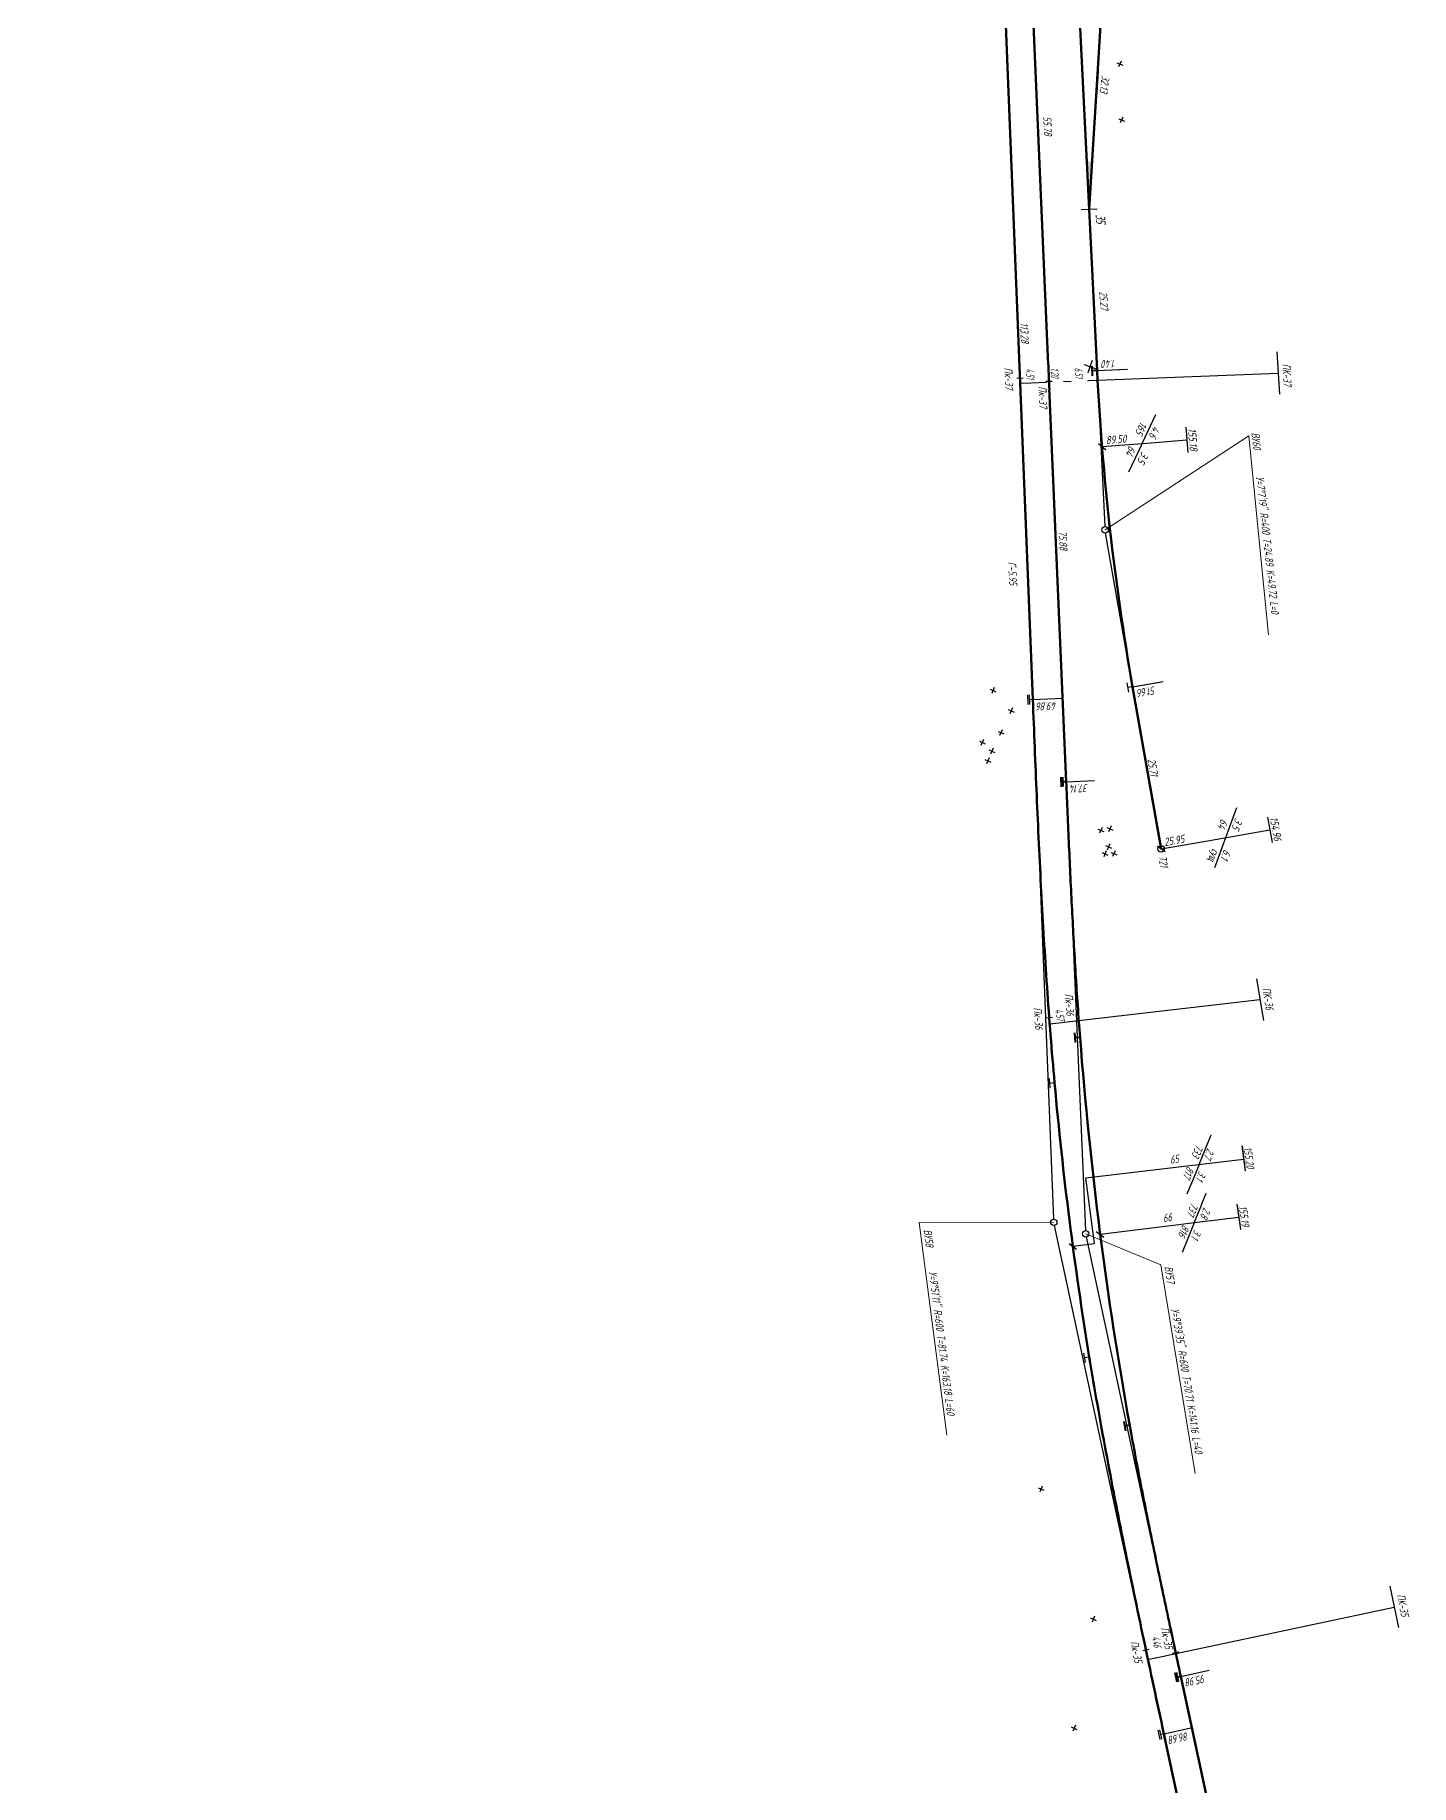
# Model space of a CAD drawing. Extents: x 8811 to 10286, y 10382 to 14118.
# Drawn here: x 8872.5 to 9087.5, y 13345.5 to 13618.9 of the extents above; entities that cross this region are included whole.
import ezdxf
from ezdxf.enums import TextEntityAlignment as Align

# ---------------------------------------------------------------- set-up
doc = ezdxf.new("R2010")
doc.units = 0
for name, color, linetype in [('8.Вершины', 7, 'Continuous'), ('I.Вершины', 7, 'Continuous'), ('I.Ось трассы', 7, 'Continuous'), ('I.Параметры кривых', 7, 'Continuous'), ('II.Ось трассы', 7, 'Continuous'), ('II.Параметры кривых', 7, 'Continuous'), ('КН I.Ось трассы', 7, 'Continuous'), ('КН I.Параметры кривых', 7, 'Continuous'), ('КН II.Параметры кривых', 7, 'Continuous'), ('маскировка', 7, 'Continuous'), ('Парк Б с Ржевской 2 путь.Вершины', 7, 'Continuous'), ('Парк Б с Ржевской 2 путь.Ось трассы', 7, 'Continuous'), ('Парк Б с Ржевской 2 путь.Параметры кривых', 7, 'Continuous'), ('Парк Б с Ржевской 2 путь.Стрелочные переводы', 7, 'Continuous'), ('Парк Б с Ржевской 3 путь.Ось трассы', 7, 'Continuous')]:
    doc.layers.add(name, color=color, linetype=linetype)
for name, color, linetype, lineweight in [('кресты', 1, 'Continuous', 30), ('кресты здания и сооружения', 1, 'Continuous', 30), ('МГТ_НВК_В1_демонтаж', 230, 'Continuous', 30), ('Уклоноуказатели по станции', 1, 'Continuous', 35)]:
    doc.layers.add(name, color=color, linetype=linetype, lineweight=lineweight)
doc.styles.add('спдс_сжатие09', font='SPDS.shx', dxfattribs={"width": 0.9, "oblique": 15, "height": 1.25})
doc.styles.add('Уклоноуказатели', font='SPDS.shx', dxfattribs={"oblique": 15, "height": 2})

# ---------------------------------------------------------------- blocks, each defined once
blk = doc.blocks.new('alignment_cc_sign')
at = {"color": 0, "linetype": 'ByBlock', "lineweight": -2}
for p, q in [((-1.5, 1.5), (1.5, 1.5)), ((0, 0), (0, 1.5))]:
    blk.add_line(p, q, dxfattribs=at)
blk = doc.blocks.new('alignment_tc_sign')
at = {"color": 0, "linetype": 'ByBlock', "lineweight": -2}
for p, q in [((-1.5, 1.5), (1.5, 1.5)), ((-1.5, 1), (1.5, 1)), ((0, 0), (0, 1))]:
    blk.add_line(p, q, dxfattribs=at)

msp = doc.modelspace()

# ---------------------------------------------------------------- linework, layer by layer
at = {"color": 5, "lineweight": 30}
for p, q in [((9045.52, 13555.11), (9047.67, 13559.63)), ((9052.34, 13557.66), (9052.65, 13553.67)), ((9038.68, 13555.1), (9039.82, 13554.13)), ((9039.25, 13554.61), (9046.91, 13555.22)), ((9045.52, 13555.11), (9043.37, 13550.6)), ((9046.91, 13555.22), (9052.5, 13555.67)), ((9058.57, 13493.54), (9060.29, 13498.24)), ((9055.13, 13492.94), (9065.47, 13494.76)), ((9065.12, 13496.73), (9065.81, 13492.79)), ((9047.86, 13492.2), (9049.09, 13491.34)), ((9048.48, 13491.77), (9055.13, 13492.94)), ((9056.86, 13488.85), (9058.57, 13493.54))]:
    msp.add_line(p, q, dxfattribs=at)
at = {"layer": 'I.Вершины', "color": 5, "lineweight": 30}
for centre in [(9031.7, 13433.43), (9036.69, 13431.63)]:
    msp.add_circle(centre, 0.5, dxfattribs=at)
at = {"layer": 'КН I.Ось трассы', "color": 5, "lineweight": 30}
msp.add_line((9038.32, 13432.02), (9039.52, 13431.11), dxfattribs=at)
at = {"layer": 'КН I.Параметры кривых', "color": 5, "lineweight": 30}
msp.add_line((9034.09, 13430.14), (9035.28, 13429.24), dxfattribs=at)
at = {"layer": 'кресты', "color": 5, "lineweight": 30}
for p, q in [((9041.85, 13605.84), (9042.76, 13605.44)), ((9041.85, 13605.84), (9042.76, 13605.44)), ((9042.51, 13606.1), (9042.1, 13605.18)), ((9042.51, 13606.1), (9042.1, 13605.18)), ((9021.74, 13516.7), (9022.66, 13516.3)), ((9021.74, 13516.7), (9022.66, 13516.3)), ((9022.4, 13516.96), (9022, 13516.04)), ((9022.4, 13516.96), (9022, 13516.04)), ((9024.58, 13513.55), (9025.5, 13513.15)), ((9024.58, 13513.55), (9025.5, 13513.15)), ((9025.24, 13513.81), (9024.84, 13512.89)), ((9025.24, 13513.81), (9024.84, 13512.89)), ((9020.08, 13508.58), (9020.99, 13508.18)), ((9020.08, 13508.58), (9020.99, 13508.18)), ((9020.74, 13508.84), (9020.33, 13507.92)), ((9020.74, 13508.84), (9020.33, 13507.92)), ((9022.99, 13510.12), (9023.9, 13509.72)), ((9022.99, 13510.12), (9023.9, 13509.72)), ((9023.65, 13510.38), (9023.24, 13509.46)), ((9023.65, 13510.38), (9023.24, 13509.46)), ((9020.93, 13505.73), (9021.85, 13505.33)), ((9020.93, 13505.73), (9021.85, 13505.33)), ((9021.59, 13505.99), (9021.19, 13505.07)), ((9021.59, 13505.99), (9021.19, 13505.07)), ((9021.57, 13507.24), (9022.48, 13506.84)), ((9021.57, 13507.24), (9022.48, 13506.84)), ((9022.23, 13507.5), (9021.83, 13506.59)), ((9022.23, 13507.5), (9021.83, 13506.59)), ((9038.6, 13494.87), (9039.52, 13494.46)), ((9038.6, 13494.87), (9039.52, 13494.46)), ((9039.26, 13495.12), (9038.86, 13494.21)), ((9039.26, 13495.12), (9038.86, 13494.21)), ((9039.99, 13495.11), (9040.91, 13494.71)), ((9039.99, 13495.11), (9040.91, 13494.71)), ((9040.65, 13495.37), (9040.25, 13494.45)), ((9040.65, 13495.37), (9040.25, 13494.45)), ((9039.79, 13492.28), (9040.7, 13491.88)), ((9039.79, 13492.28), (9040.7, 13491.88)), ((9040.44, 13492.54), (9040.04, 13491.62)), ((9040.44, 13492.54), (9040.04, 13491.62)), ((9039.25, 13491.2), (9040.17, 13490.79)), ((9039.25, 13491.2), (9040.17, 13490.79)), ((9039.91, 13491.45), (9039.51, 13490.54)), ((9039.91, 13491.45), (9039.51, 13490.54)), ((9040.63, 13491.23), (9041.54, 13490.82)), ((9040.63, 13491.23), (9041.54, 13490.82)), ((9041.28, 13491.48), (9040.88, 13490.57)), ((9041.28, 13491.48), (9040.88, 13490.57)), ((9029.24, 13391.97), (9030.16, 13391.57)), ((9029.24, 13391.97), (9030.16, 13391.57)), ((9029.9, 13392.23), (9029.5, 13391.31)), ((9029.9, 13392.23), (9029.5, 13391.31)), ((9037.43, 13371.64), (9038.35, 13371.24)), ((9037.43, 13371.64), (9038.35, 13371.24)), ((9038.09, 13371.9), (9037.69, 13370.98)), ((9038.09, 13371.9), (9037.69, 13370.98)), ((9034.42, 13354.6), (9035.33, 13354.2)), ((9034.42, 13354.6), (9035.33, 13354.2)), ((9035.08, 13354.86), (9034.67, 13353.94)), ((9035.08, 13354.86), (9034.67, 13353.94))]:
    msp.add_line(p, q, dxfattribs=at)
at = {"layer": 'Парк Б с Ржевской 2 путь.Вершины', "color": 5, "lineweight": 30}
for centre in [(9039.72, 13541.61), (9048.48, 13491.77)]:
    msp.add_circle(centre, 0.5, dxfattribs=at)
at = {"layer": 'Парк Б с Ржевской 2 путь.Вершины', "color": 5}
msp.add_circle((9039.72, 13541.61), 0.5, dxfattribs=at)

# ---------------------------------------------------------------- block references
at = {"layer": 'I.Ось трассы', "color": 5, "lineweight": 30}
for p, xscale, yscale, zscale, rotation in [((9031.83, 13455.21), 0.5, 0.5, 0.5, 95.16263513957814), ((9037.26, 13412.38), 0.4999999999999956, 0.4999999999999956, 0.4999999999999956, 99.28604083208236)]:
    msp.add_blockref('alignment_cc_sign', p, dxfattribs=dict(at, xscale=xscale, yscale=yscale, zscale=zscale, rotation=rotation))
at = {"layer": 'II.Ось трассы', "color": 5, "lineweight": 40, "xscale": 0.5, "yscale": 0.5, "zscale": 0.5, "rotation": 100.2224734276695}
msp.add_blockref('alignment_cc_sign', (9043.58, 13401.7), dxfattribs=at)

# ---------------------------------------------------------------- texts
at = {"color": 5, "lineweight": 30, "style": 'Уклоноуказатели', "oblique": 15}
for s, rotation, p in [('165', 244.5476, (9045.56, 13556.29)), ('64', 249.9682, (9058.5, 13494.72))]:
    msp.add_text(s, height=1.25, rotation=rotation, dxfattribs=at).set_placement(p, align=Align.TOP_RIGHT)
for s, rotation, p in [('4.6', 244.5476, (9046.52, 13556.32)), ('3.5', 249.9682, (9059.49, 13495.04)), ('сущ', 249.9682, (9055.81, 13490)), ('6.1', 249.9682, (9057.77, 13490.35))]:
    msp.add_text(s, height=1.25, rotation=rotation, dxfattribs=at).set_placement(p, align=Align.RIGHT)
for s, rotation, p in [('155.18', 274.5476, (9052.81, 13555.69)), ('154.96', 279.9683, (9065.78, 13494.81))]:
    msp.add_text(s, height=1.25, rotation=rotation, dxfattribs=at).set_placement(p, align=Align.CENTER)
for s, rotation, p in [('89.50', 4.5476, (9039.8, 13555.6)), ('25.95', 9.9682, (9048.93, 13492.8))]:
    msp.add_text(s, height=1.25, rotation=rotation, dxfattribs=at).set_placement(p, align=Align.MIDDLE_LEFT)
msp.add_text('64', height=1.25, rotation=244.5476, dxfattribs=at).set_placement((9044.63, 13554.34), align=Align.TOP_LEFT)
msp.add_text('3.5', height=1.25, rotation=244.5476, dxfattribs=at).set_placement((9045.48, 13553.93))
at = {"layer": '8.Вершины', "color": 5, "lineweight": 30, "style": 'спдс_сжатие09', "oblique": 15, "width": 0.9}
msp.add_text('Т21', height=1.25, rotation=280.8143, dxfattribs=at).set_placement((9048.63, 13490.67), align=Align.MIDDLE_LEFT)
at = {"layer": 'КН II.Параметры кривых', "color": 5, "lineweight": 30, "style": 'спдс_сжатие09', "oblique": 15, "width": 0.9}
msp.add_text('25.71', height=1.25, rotation=279.7905, dxfattribs=at).set_placement((9046.56, 13504.41), align=Align.CENTER)

# ---------------------------------------------------------------- wipeouts: each hides what was drawn before it
at = {"color": 5}
for points in [[(9038.88, 13612.93), (9040.65, 13612.25), (9040.15, 13608.98), (9038.58, 13609.38)], [(9029.82, 13606.68), (9031.62, 13606.44), (9031.66, 13602.49), (9030.04, 13602.54)], [(9037.97, 13591.22), (9040.03, 13591.03), (9040.19, 13588.94), (9038.2, 13589.03)], [(9038.68, 13578.98), (9040.08, 13578.69), (9040.27, 13575.01), (9038.77, 13575.33)], [(9026.38, 13574.32), (9027.79, 13574.13), (9027.9, 13570.17), (9026.53, 13570.27)], [(9039.08, 13566.74), (9039.13, 13568.31), (9042.73, 13568.44), (9042.69, 13566.92)], [(9067.25, 13568.3), (9068.82, 13568.08), (9069.05, 13563.24), (9067.45, 13563.41)], [(9023.88, 13567.49), (9025.37, 13567.11), (9025.43, 13562.73), (9023.98, 13563.19)], [(9031.11, 13566.81), (9032.41, 13566.66), (9032.54, 13564.95), (9031.12, 13565.15)], [(9034.78, 13566.98), (9036.32, 13566.57), (9036.39, 13564.9), (9034.85, 13565.08)], [(9062.76, 13553.04), (9064.38, 13553.12), (9067.31, 13525.78), (9065.86, 13525.73)], [(9032.36, 13541.58), (9033.85, 13541.45), (9034.01, 13537.94), (9032.51, 13538.08)], [(9024.44, 13537.02), (9025.86, 13536.74), (9026.12, 13532.19), (9024.71, 13532.49)], [(9044.72, 13515.41), (9044.54, 13516.64), (9048.34, 13517.39), (9048.58, 13516.16)], [(9028.89, 13513.12), (9028.95, 13514.73), (9032.68, 13514.82), (9032.4, 13513.32)], [(9034.19, 13500.45), (9034.05, 13501.96), (9037.61, 13502.09), (9037.75, 13500.62)], [(9063.86, 13470.74), (9065.66, 13470.91), (9066.36, 13465.8), (9064.74, 13465.65)], [(9028.4, 13467.56), (9029.97, 13467.43), (9030.22, 13462.73), (9028.67, 13462.89)], [(9033.03, 13469.58), (9034.78, 13469.38), (9035.06, 13465.11), (9033.61, 13465.14)], [(9051.57, 13440.23), (9053.98, 13445.97), (9057.17, 13444.57), (9054.69, 13438.63)], [(9061.72, 13441.22), (9061.16, 13445.42), (9062.74, 13445.44), (9063.32, 13441.31)], [(9048.86, 13433), (9048.74, 13434.88), (9050.76, 13435.17), (9050.99, 13433.29)], [(9060.47, 13436.18), (9062.02, 13436.22), (9062.61, 13432.2), (9061.02, 13432.17)], [(9011.17, 13432.7), (9012.71, 13432.47), (9013.13, 13428.86), (9011.71, 13429.03)], [(9049.35, 13422.77), (9051, 13422.89), (9055.66, 13394.07), (9054.01, 13394.06)], [(9085.05, 13375.77), (9086.59, 13375.97), (9087.53, 13371.2), (9086.06, 13371.05)], [(9048.2, 13370.56), (9049.73, 13370.59), (9050.56, 13366.29), (9049.09, 13366.15)], [(9051.92, 13362.2), (9055.6, 13362.94), (9055.84, 13361.65), (9052.21, 13360.81)], [(9049.25, 13353.38), (9052.9, 13354.09), (9053, 13352.54), (9049.56, 13351.77)]]:
    msp.add_wipeout(points, dxfattribs=at).dxf.layer = 'маскировка'

# ---------------------------------------------------------------- next in the draw order: linework, layer by layer
at = {"color": 5, "lineweight": 30}
for p, q in [((9066.57, 13569.41), (9066.96, 13562.81)), ((9063.37, 13471.48, -141.19), (9064.46, 13464.96, -141.19)), ((9084.2, 13376.6, -141.19), (9085.57, 13370.13, -141.19))]:
    msp.add_line(p, q, dxfattribs=at)
at = {"layer": 'I.Параметры кривых', "color": 5, "lineweight": 30}
for p, q in [((9028.43, 13515.1), (9033.11, 13515.29)), ((9033.64, 13502.27), (9038.08, 13502.47)), ((9051.55, 13362.5), (9056.01, 13363.46)), ((9048.91, 13353.53), (9053.37, 13354.49))]:
    msp.add_line(p, q, dxfattribs=at)
at = {"layer": 'КН I.Ось трассы', "color": 5, "lineweight": 30}
for p, q in [((9054.41, 13442.48), (9056.3, 13447.11)), ((9061.07, 13445.4), (9061.61, 13441.44)), ((9060.32, 13436.28), (9060.86, 13432.31))]:
    msp.add_line(p, q, dxfattribs=at)
at = {"layer": 'Парк Б с Ржевской 2 путь.Вершины', "color": 5, "lineweight": 30}
for p, q in [((9038.48, 13566.48), (9039.69, 13542.11)), ((9044.03, 13517.1), (9039.81, 13541.12))]:
    msp.add_line(p, q, dxfattribs=at)
at = {"layer": 'Парк Б с Ржевской 2 путь.Вершины', "color": 5}
for p, q in [((9038.48, 13566.48), (9039.69, 13542.11)), ((9044.03, 13517.09), (9039.81, 13541.12))]:
    msp.add_line(p, q, dxfattribs=at)
at = {"layer": 'Парк Б с Ржевской 2 путь.Параметры кривых', "color": 5}
for p, q in [((9038.48, 13566.48), (9043.2, 13566.72)), ((9044.03, 13517.09), (9048.31, 13517.84))]:
    msp.add_line(p, q, dxfattribs=at)
at = {"layer": 'Парк Б с Ржевской 2 путь.Параметры кривых', "color": 5, "lineweight": 30}
for p, q in [((9038.48, 13566.48), (9043.01, 13566.7)), ((9044.03, 13517.1), (9048.8, 13517.94))]:
    msp.add_line(p, q, dxfattribs=at)

# ---------------------------------------------------------------- next in the draw order: block references
at = {"layer": 'I.Ось трассы', "color": 5, "lineweight": 30}
for p, xscale, yscale, zscale, rotation in [((9028.43, 13515.1), 0.4999999999999987, 0.4999999999999987, 0.4999999999999987, 92.29784889599972), ((9048.91, 13353.53), 0.5, 0.5, 0.5, 102.15083390585)]:
    msp.add_blockref('alignment_tc_sign', p, dxfattribs=dict(at, xscale=xscale, yscale=yscale, zscale=zscale, rotation=rotation))
at = {"layer": 'II.Ось трассы', "color": 5, "lineweight": 40, "xscale": 0.5, "yscale": 0.5, "zscale": 0.5}
for p, rotation in [((9033.64, 13502.27), 92.47253781421195), ((9051.55, 13362.5), 102.1323309233884)]:
    msp.add_blockref('alignment_tc_sign', p, dxfattribs=dict(at, rotation=rotation))
at = {"layer": 'Парк Б с Ржевской 2 путь.Ось трассы', "color": 5, "lineweight": 30, "xscale": 0.4999999999999997, "yscale": 0.4999999999999997, "zscale": 0.4999999999999997, "rotation": 99.96570612620114}
msp.add_blockref('alignment_cc_sign', (9044.03, 13517.1), dxfattribs=at)

# ---------------------------------------------------------------- next in the draw order: texts
at = {"color": 5, "lineweight": 30, "extrusion": (0.001371, 0.000167709, 0.999999), "style": 'спдс_сжатие09', "oblique": 15, "width": 0.9}
msp.add_text('ПК-35', height=1.25, rotation=281.6457, dxfattribs=at).set_placement((9085.79, 13373.52, -102.94), align=Align.CENTER)
at = {"layer": 'I.Параметры кривых', "color": 5, "lineweight": 30, "style": 'спдс_сжатие09', "oblique": 15, "width": 0.9}
for s, rotation, p in [('49.86', 182.2978, (9029.07, 13514.63)), ('37.14', 182.2978, (9034.29, 13501.8)), ('95.98', 192.1508, (9052.27, 13362.15)), ('86.68', 192.1508, (9049.62, 13353.17))]:
    msp.add_text(s, height=1.25, rotation=rotation, dxfattribs=at).set_placement(p, align=Align.RIGHT)
at = {"layer": 'II.Параметры кривых', "color": 5, "lineweight": 30, "style": 'спдс_сжатие09', "oblique": 15, "width": 0.9}
msp.add_text('У=9°39\'35" R=600 T=70.71 K=141.16 L=40', height=1.25, rotation=279.2918, dxfattribs=at).set_placement((9051.89, 13408.55), align=Align.CENTER)
at = {"layer": 'КН I.Ось трассы', "color": 5, "lineweight": 30, "style": 'спдс_сжатие09', "oblique": 15, "width": 0.9}
msp.add_text('2.7', height=1.25, rotation=247.7245, dxfattribs=at).set_placement((9055.13, 13443.65), align=Align.RIGHT)
for s, p in [('155.20', (9061.59, 13443.46)), ('155.19', (9060.83, 13434.33))]:
    msp.add_text(s, height=1.25, rotation=277.7246, dxfattribs=at).set_placement(p, align=Align.CENTER)
msp.add_text('3.1', height=1.25, rotation=247.7245, dxfattribs=at).set_placement((9054.42, 13441.54))
at = {"layer": 'КН I.Параметры кривых', "color": 5, "lineweight": 30, "style": 'спдс_сжатие09', "oblique": 15, "width": 0.9}
for s, rotation, p in [('55.78', 272.3266, (9030.11, 13604.69)), ('113.28', 272.2978, (9026.51, 13572.38))]:
    msp.add_text(s, height=1.25, rotation=rotation, dxfattribs=at).set_placement(p, align=Align.CENTER)
at = {"layer": 'КН II.Параметры кривых', "color": 5, "lineweight": 30, "style": 'спдс_сжатие09', "oblique": 15, "width": 0.9}
for s, p in [('75.88', (9032.53, 13539.91)), ('Г-5.95', (9024.65, 13534.78))]:
    msp.add_text(s, height=1.25, rotation=273.3028, dxfattribs=at).set_placement(p, align=Align.CENTER)
at = {"layer": 'КН II.Параметры кривых', "color": 5, "lineweight": 30, "char_height": 1.25, "attachment_point": 1, "style": 'спдс_сжатие09', "bg_fill": 2}
for s, width, insert, rotation in [('32.13', 2.3192, (9040.46, 13612.47), 261.9653), ('25.27', 4.2, (9040.05, 13578.91), 273.3028)]:
    msp.add_mtext_dynamic_manual_height_columns(s, width=width, gutter_width=12.5, heights=[0], dxfattribs=dict(at, insert=insert, rotation=rotation))
at = {"layer": 'Парк Б с Ржевской 2 путь.Параметры кривых', "color": 5, "lineweight": 30, "style": 'спдс_сжатие09', "oblique": 15, "width": 0.9}
for s, rotation, p in [('1.40', 182.8438, (9039.25, 13568.14)), ('51.66', 189.9657, (9044.73, 13516.71))]:
    msp.add_text(s, height=1.25, rotation=rotation, dxfattribs=at).set_placement(p, align=Align.RIGHT)
msp.add_text('У=7°7\'19" R=400 T=24.89 K=49.72 L=0', height=1.25, rotation=276.4047, dxfattribs=at).set_placement((9064.48, 13539.17), align=Align.CENTER)
at = {"layer": 'Уклоноуказатели по станции', "color": 5, "lineweight": 30, "extrusion": (0.001381, -3.61843e-05, 0.999999), "style": 'спдс_сжатие09', "oblique": 15, "width": 0.9}
msp.add_text('ПК-37', height=1.25, rotation=273.1733, dxfattribs=at).set_placement((9067.67, 13565.8, -105.61), align=Align.CENTER)
at = {"layer": 'Уклоноуказатели по станции', "color": 5, "lineweight": 30, "extrusion": (0.001377, 0.000111136, 0.999999), "style": 'спдс_сжатие09', "oblique": 15, "width": 0.9}
msp.add_text('ПК-36', height=1.25, rotation=279.2875, dxfattribs=at).set_placement((9064.73, 13468.29, -103.66), align=Align.CENTER)

# ---------------------------------------------------------------- next in the draw order: wipeouts: each hides what was drawn before it
at = {"color": 5}
for points in [[(9029.28, 13564.38), (9030.61, 13564.1), (9030.76, 13559.94), (9029.38, 13560.23)], [(9062.5, 13557.2), (9063.96, 13557.13), (9064.31, 13553.37), (9062.93, 13553.57)], [(9031.88, 13466.58), (9033.34, 13466.61), (9033.6, 13464.49), (9032.09, 13464.32)], [(9050.02, 13442.41), (9049.78, 13443.87), (9051.85, 13444.24), (9051.96, 13442.66)], [(9050.76, 13430.88), (9053.13, 13436.93), (9056.59, 13435.15), (9053.91, 13429.09)], [(9011.4, 13428.63), (9013.21, 13428.5), (9016.77, 13400.11), (9015.23, 13400.32)], [(9048.71, 13427.04), (9050.36, 13426.88), (9050.83, 13423.42), (9049.36, 13423.31)], [(9046.89, 13368.61), (9048.34, 13368.66), (9048.76, 13366.64), (9047.26, 13366.48)]]:
    msp.add_wipeout(points, dxfattribs=at).dxf.layer = 'маскировка'

# ---------------------------------------------------------------- next in the draw order: linework, layer by layer
at = {"layer": 'КН I.Ось трассы', "color": 5, "lineweight": 30}
for p, q in [((9054.41, 13442.48), (9052.51, 13437.85)), ((9053.65, 13433.35), (9055.54, 13437.98)), ((9038.93, 13431.56), (9060.59, 13434.26)), ((9053.65, 13433.35), (9051.75, 13428.73))]:
    msp.add_line(p, q, dxfattribs=at)
at = {"layer": 'КН I.Параметры кривых', "color": 5, "lineweight": 30, "flags": 128}
msp.add_lwpolyline([(9034.69, 13429.69), (9038.05, 13430.14), (9036.69, 13440.36), (9061.36, 13443.31)], dxfattribs=at)
at = {"layer": 'кресты', "color": 5, "lineweight": 30}
for p, q in [((9042.22, 13614.84), (9041.82, 13613.93)), ((9042.22, 13614.84), (9041.82, 13613.93)), ((9041.56, 13614.59), (9042.48, 13614.18)), ((9041.56, 13614.59), (9042.48, 13614.18))]:
    msp.add_line(p, q, dxfattribs=at)
at = {"layer": 'кресты здания и сооружения', "color": 5, "lineweight": 20}
for points in [[(9039.72, 13541.61), (9062.21, 13556.31), (9065.28, 13525.21)], [(9031.7, 13433.43), (9010.65, 13433.39), (9014.98, 13400.16)], [(9036.69, 13431.63), (9048.45, 13426.78), (9053.82, 13394.17)]]:
    msp.add_lwpolyline(points, dxfattribs=at)

# ---------------------------------------------------------------- next in the draw order: texts
at = {"layer": 'I.Параметры кривых', "color": 5, "lineweight": 30, "style": 'спдс_сжатие09', "oblique": 15, "width": 0.9}
msp.add_text('У=9°51\'11" R=600 T=81.74 K=163.18 L=60', height=1.25, rotation=277.2243, dxfattribs=at).set_placement((9013.59, 13414.47), align=Align.CENTER)
at = {"layer": 'КН I.Ось трассы', "color": 5, "lineweight": 30, "style": 'спдс_сжатие09', "oblique": 15, "width": 0.9}
for s, p in [('733', (9054.39, 13443.42)), ('737', (9053.63, 13434.3))]:
    msp.add_text(s, height=1.25, rotation=247.7245, dxfattribs=at).set_placement(p, align=Align.TOP_RIGHT)
for s, p in [('65', (9049.86, 13443.2)), ('66 ', (9048.76, 13434.07))]:
    msp.add_text(s, height=1.25, rotation=7.7246, dxfattribs=at).set_placement(p, align=Align.MIDDLE_LEFT)
for s, p in [('817', (9053.73, 13441.82)), ('816', (9052.97, 13432.7))]:
    msp.add_text(s, height=1.25, rotation=247.7245, dxfattribs=at).set_placement(p, align=Align.TOP_LEFT)
msp.add_text('2.8', height=1.25, rotation=247.7245, dxfattribs=at).set_placement((9054.55, 13434.35), align=Align.RIGHT)
msp.add_text('3.1', height=1.25, rotation=247.7245, dxfattribs=at).set_placement((9053.67, 13432.41))
at = {"layer": 'КН I.Параметры кривых', "color": 5, "lineweight": 30, "style": 'спдс_сжатие09', "oblique": 15, "width": 0.9}
for s, rotation, p in [('ВУ58', 277.2142, (9012.77, 13431.04)), ('ВУ57', 278.3423, (9050.43, 13425.35))]:
    msp.add_text(s, height=1.25, rotation=rotation, dxfattribs=at).set_placement(p, align=Align.TOP_CENTER)
at = {"layer": 'КН I.Параметры кривых', "color": 5, "lineweight": 30, "insert": (9033.13, 13466.87), "char_height": 1.25, "attachment_point": 1, "rotation": 278.9782, "style": 'спдс_сжатие09', "bg_fill": 2}
msp.add_mtext_dynamic_manual_height_columns('{\\W0.6;4.57}    ', width=2.8191, gutter_width=12.5, heights=[0], dxfattribs=at)
at = {"layer": 'КН II.Параметры кривых', "color": 5, "lineweight": 30, "style": 'спдс_сжатие09', "oblique": 15, "width": 0.9}
msp.add_text('ВУ60', height=1.25, rotation=275.8863, dxfattribs=at).set_placement((9063.96, 13555.57), align=Align.TOP_CENTER)
at = {"layer": 'КН II.Параметры кривых', "color": 5, "lineweight": 30, "insert": (9039.73, 13590.98), "char_height": 1.5, "attachment_point": 1, "rotation": 272.7833, "style": 'спдс_сжатие09', "bg_fill": 2}
msp.add_mtext_dynamic_manual_height_columns('{\\T0.9;35}', width=15.1189, gutter_width=12.5, heights=[0], dxfattribs=at)

# ---------------------------------------------------------------- next in the draw order: wipeouts: each hides what was drawn before it
at = {"color": 5}
for points in [[(9027.25, 13566.76), (9028.73, 13566.56), (9028.8, 13564.72), (9027.34, 13564.79)], [(9043.39, 13368.41), (9044.99, 13368.31), (9045.92, 13364.01), (9044.32, 13364.11)]]:
    msp.add_wipeout(points, dxfattribs=at).dxf.layer = 'маскировка'

# ---------------------------------------------------------------- next in the draw order: linework, layer by layer
at = {"color": 5, "lineweight": 30}
for p, q in [((9031.11, 13464.45), (9063.91, 13468.22)), ((9031.49, 13465.41), (9030.5, 13465.33)), ((9036.1, 13464.94), (9035.11, 13464.87))]:
    msp.add_line(p, q, dxfattribs=at)
at = {"layer": 'I.Вершины', "color": 5, "lineweight": 30}
for p, q in [((9028.43, 13515.1), (9031.68, 13433.93)), ((9033.64, 13502.27), (9036.67, 13432.13))]:
    msp.add_line(p, q, dxfattribs=at)
at = {"layer": 'Парк Б с Ржевской 2 путь.Стрелочные переводы', "color": 5}
for p, q in [((9037.99, 13576.51), (9036.45, 13607.51)), ((9037.99, 13576.51), (9036.45, 13607.51)), ((9037.23, 13591.72), (9038.19, 13607.5)), ((9037.23, 13591.72), (9038.19, 13607.5)), ((9035.98, 13591.65), (9038.48, 13591.78))]:
    msp.add_line(p, q, dxfattribs=at)
at = {"layer": 'Парк Б с Ржевской 2 путь.Стрелочные переводы', "color": 5, "lineweight": 30}
msp.add_line((9035.98, 13591.65), (9038.48, 13591.78), dxfattribs=at)
at = {"layer": 'Парк Б с Ржевской 2 путь.Стрелочные переводы', "color": 5}
msp.add_solid([(9037.23, 13591.72), (9037.23, 13591.72), (9036.86, 13599.21), (9037.69, 13599.2)], dxfattribs=at)
msp.add_solid([(9037.23, 13591.72), (9037.23, 13591.72), (9036.86, 13599.21), (9037.69, 13599.2)], dxfattribs=at)
at = {"layer": 'Парк Б с Ржевской 3 путь.Ось трассы', "color": 5, "lineweight": 70, "flags": 128}
msp.add_lwpolyline([(9037.23, 13591.72), (9039.19, 13623.78, 0.084111), (9026.72, 13740.04), (9004.06, 13820.49, 0.059786), (8972.04, 13897.51), (8943.09, 13948.84)], format="xyb", dxfattribs=at)

# ---------------------------------------------------------------- next in the draw order: block references
at = {"layer": 'II.Ось трассы', "color": 5, "lineweight": 40, "xscale": 0.4999999999999961, "yscale": 0.4999999999999961, "zscale": 0.4999999999999961, "rotation": 94.38239530993091}
msp.add_blockref('alignment_cc_sign', (9035.81, 13462.33), dxfattribs=at)

# ---------------------------------------------------------------- next in the draw order: texts
at = {"layer": 'КН I.Параметры кривых', "color": 5, "lineweight": 30, "style": 'спдс_сжатие09', "oblique": 15, "width": 0.9}
for p in [(9033.55, 13467.4), (9028.67, 13465.26)]:
    msp.add_text('Пк-36', height=1.25, rotation=274.3711, dxfattribs=at).set_placement(p, align=Align.CENTER)
at = {"layer": 'КН I.Параметры кривых', "color": 5, "lineweight": 30, "insert": (9048.29, 13368.86), "char_height": 1.25, "attachment_point": 1, "rotation": 278.9782, "style": 'спдс_сжатие09', "bg_fill": 2}
msp.add_mtext_dynamic_manual_height_columns('{\\W0.6;\\T0.9;4.46\\W1;    }', width=2.8191, gutter_width=12.5, heights=[0], dxfattribs=at)
at = {"layer": 'КН II.Параметры кривых', "color": 5, "lineweight": 30, "insert": (9028.58, 13566.88), "char_height": 1.25, "attachment_point": 1, "rotation": 273.3028, "style": 'спдс_сжатие09', "bg_fill": 2}
msp.add_mtext_dynamic_manual_height_columns('{\\W0.6;4.51}    ', width=2.8191, gutter_width=12.5, heights=[0], dxfattribs=at)

# ---------------------------------------------------------------- next in the draw order: linework, layer by layer
at = {"color": 5, "lineweight": 30}
for p, q in [((9026.44, 13564.5), (9066.77, 13566.11)), ((9026.91, 13565.28), (9025.91, 13565.24)), ((9046.63, 13365.18), (9084.89, 13373.33)), ((9046.6, 13366.69), (9045.62, 13366.48)), ((9051.25, 13366.29), (9050.27, 13366.08))]:
    msp.add_line(p, q, dxfattribs=at)
at = {"layer": 'I.Вершины', "color": 5, "lineweight": 30}
for p, q in [((9048.91, 13353.53), (9031.81, 13432.94)), ((9051.55, 13362.5), (9036.8, 13431.14))]:
    msp.add_line(p, q, dxfattribs=at)

# ---------------------------------------------------------------- next in the draw order: texts
at = {"layer": 'КН I.Параметры кривых', "color": 5, "lineweight": 30, "style": 'спдс_сжатие09', "oblique": 15, "width": 0.9}
for s, rotation, p in [('Пк-37', 272.2978, (9024.04, 13565.24)), ('Пк-37', 272.3266, (9029.36, 13562.33)), ('Пк-35', 282.0296, (9048.75, 13368.37)), ('Пк-35', 282.0296, (9043.98, 13366.21))]:
    msp.add_text(s, height=1.25, rotation=rotation, dxfattribs=at).set_placement(p, align=Align.CENTER)

# ---------------------------------------------------------------- next in the draw order: texts
at = {"layer": 'КН II.Параметры кривых', "color": 5, "lineweight": 30, "insert": (9032.44, 13567.01), "char_height": 1.25, "attachment_point": 1, "rotation": 273.3028, "style": 'спдс_сжатие09', "bg_fill": 2}
msp.add_mtext_dynamic_manual_height_columns('{\\W0.6;1.20}    ', width=2.8191, gutter_width=12.5, heights=[0], dxfattribs=at)

# ---------------------------------------------------------------- next in the draw order: linework, layer by layer
at = {"color": 5, "lineweight": 30}
msp.add_line((9031.44, 13564.81), (9030.44, 13564.77), dxfattribs=at)

# ---------------------------------------------------------------- next in the draw order: texts
at = {"layer": 'КН II.Параметры кривых', "color": 5, "lineweight": 30, "insert": (9036.19, 13567), "char_height": 1.25, "attachment_point": 1, "rotation": 273.3028, "style": 'спдс_сжатие09', "bg_fill": 2}
msp.add_mtext_dynamic_manual_height_columns('{\\W0.6;6.51}   ', width=2.8191, gutter_width=12.5, heights=[0], dxfattribs=at)

# ---------------------------------------------------------------- next in the draw order: linework, layer by layer
at = {"layer": 'I.Ось трассы', "color": 5, "lineweight": 70, "flags": 128}
msp.add_lwpolyline([(9081.88, 13200.37), (9048.91, 13353.53, -0.000781), (9045.77, 13368.2, -0.002344), (9042.72, 13382.88, -0.003906), (9039.85, 13397.61, -0.005469), (9037.26, 13412.38, -0.017994), (9031.83, 13455.21, -0.005469), (9030.65, 13470.16, -0.003906), (9029.75, 13485.13, -0.002344), (9029.04, 13500.12, -0.000781), (9028.43, 13515.1), (9023.88, 13628.29, 0.000521), (9023.48, 13638.28, 0.001563), (9023.03, 13648.27, 0.002604), (9022.49, 13658.26, 0.003646), (9021.84, 13668.23, 0.12595), (8927.1, 13950.31, 0.003646), (8921.6, 13958.66, 0.002604), (8916, 13966.95, 0.001563), (8910.33, 13975.18, 0.000521), (8904.62, 13983.39), (8872.51, 14029.54)], format="xyb", dxfattribs=at)
at = {"layer": 'II.Ось трассы', "color": 5, "lineweight": 70, "flags": 128}
msp.add_lwpolyline([(9086.2, 13201.31), (9051.55, 13362.5, -0.000521), (9049.46, 13372.28, -0.001563), (9047.4, 13382.07, -0.002604), (9045.43, 13391.87, -0.003646), (9043.58, 13401.7, -0.025488), (9035.81, 13462.33, -0.003646), (9035.12, 13472.31, -0.002604), (9034.56, 13482.3, -0.001563), (9034.08, 13492.28, -0.000521), (9033.64, 13502.27), (9027.96, 13633.81, 0.000521), (9027.52, 13643.8, 0.001563), (9027.04, 13653.78, 0.002604), (9026.48, 13663.77, 0.003646), (9025.79, 13673.75, 0.125445), (8930.85, 13954.53, 0.003646), (8925.34, 13962.88, 0.002604), (8919.73, 13971.15, 0.001563), (8914.05, 13979.38, 0.000521), (8908.33, 13987.59), (8876.88, 14032.68)], format="xyb", dxfattribs=at)
at = {"layer": 'МГТ_НВК_В1_демонтаж', "color": 5, "lineweight": 30}
for p, q in [((9036.43, 13567.42), (9038.32, 13566.76)), ((9037.71, 13568.04), (9037.05, 13566.14))]:
    msp.add_line(p, q, dxfattribs=at)
at = {"layer": 'Парк Б с Ржевской 2 путь.Ось трассы', "color": 5, "lineweight": 70, "flags": 128}
msp.add_lwpolyline([(9048.48, 13491.77), (9044.03, 13517.09, -0.031096), (9038.48, 13566.48), (9034.1, 13654.69, 0.02859), (9026.79, 13722.86), (9020, 13763.91)], format="xyb", dxfattribs=at)

# ---------------------------------------------------------------- next in the draw order: block references
at = {"layer": 'Парк Б с Ржевской 2 путь.Ось трассы', "color": 5, "lineweight": 40, "xscale": 0.5, "yscale": 0.5, "zscale": 0.5, "rotation": 92.8437654257913}
msp.add_blockref('alignment_cc_sign', (9038.48, 13566.48), dxfattribs=at)

doc.saveas('drawing.dxf')
